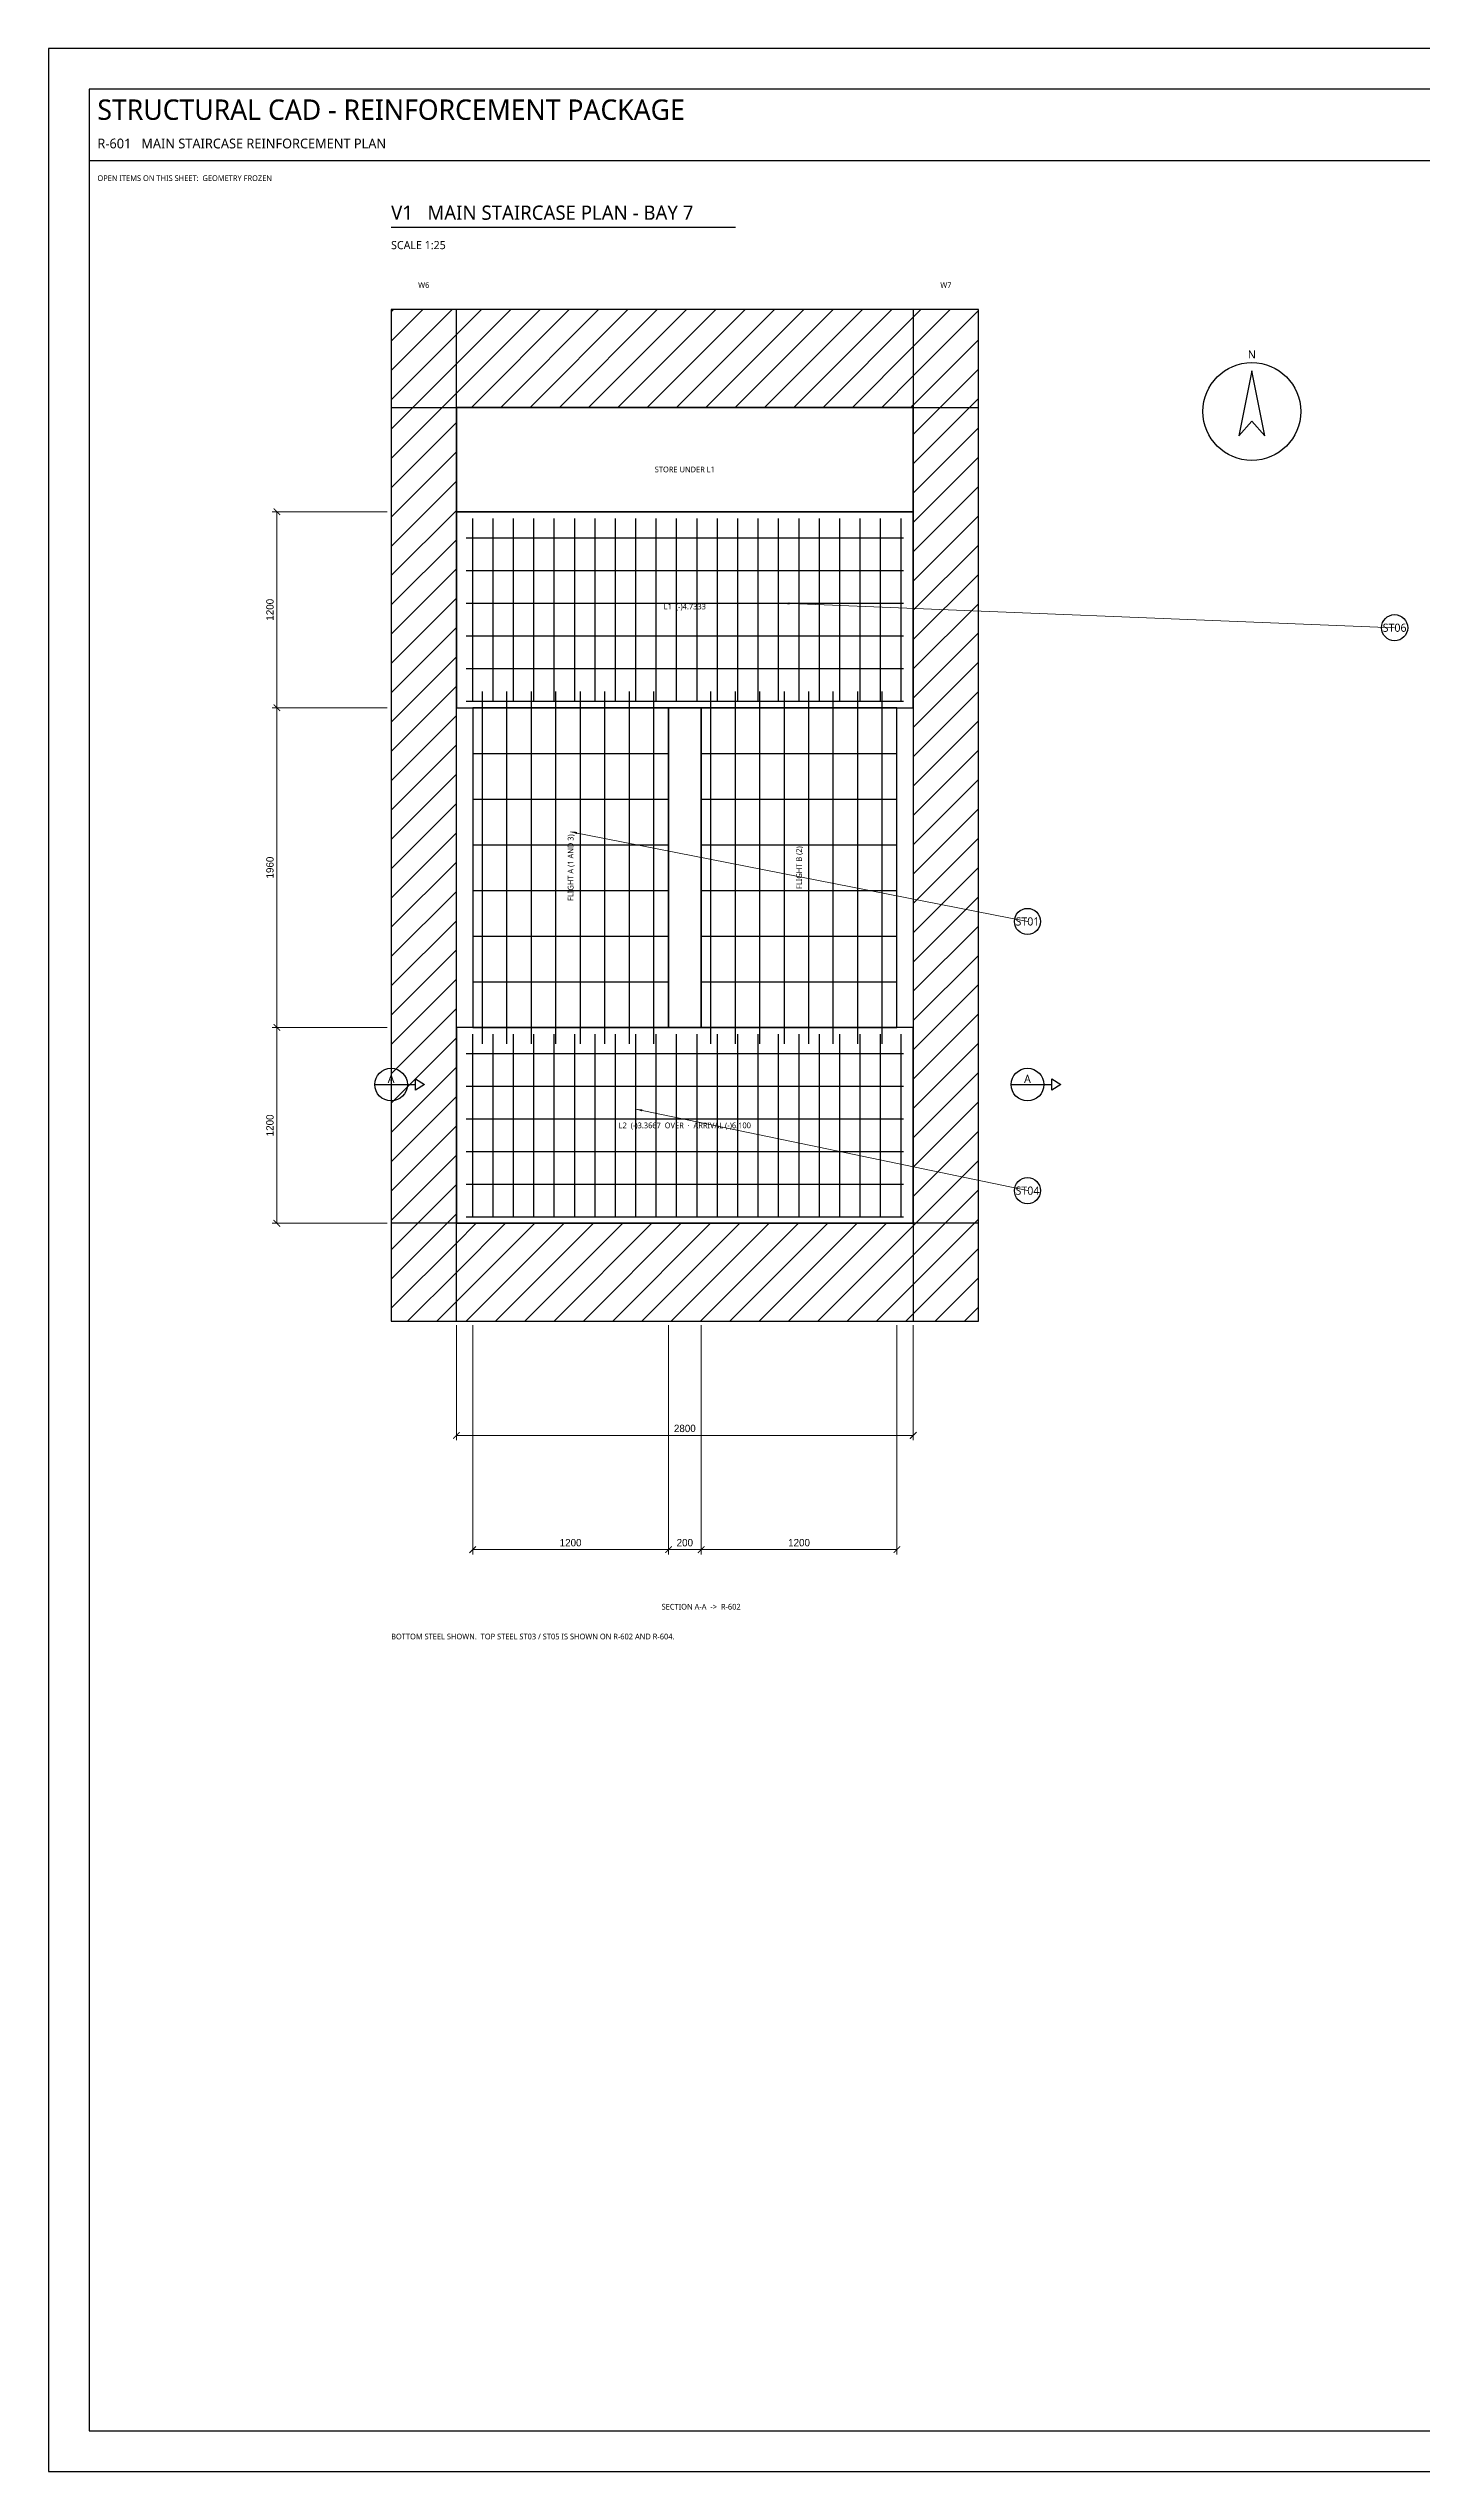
# Model space of a CAD drawing. Header units: millimetres. Extents: x 0 to 841, y 0 to 594.
# Drawn here: x 0 to 337, y 0 to 594 of the extents above; entities that cross this region are included whole.
import ezdxf
from ezdxf.enums import TextEntityAlignment as Align

# ---------------------------------------------------------------- set-up
doc = ezdxf.new("R2010")
doc.units = ezdxf.units.MM
for name, color, linetype in [('S-BLAST', 1, 'Continuous'), ('S-CALLOUT', 2, 'Continuous'), ('S-CONCRETE', 7, 'Continuous'), ('S-CONCRETE-THIN', 7, 'Continuous'), ('S-DIM', 4, 'Continuous'), ('S-HATCH', 8, 'Continuous'), ('S-HIDDEN', 8, 'Continuous'), ('S-LEVEL', 4, 'Continuous'), ('S-REBAR-DIST', 3, 'Continuous'), ('S-REBAR-MAIN', 1, 'Continuous'), ('S-SECTION', 1, 'Continuous'), ('S-TEXT', 7, 'Continuous'), ('S-TITLE', 7, 'Continuous')]:
    doc.layers.add(name, color=color, linetype=linetype)
doc.styles.add('OpenSans', font='OpenSans-Regular.ttf')
doc.dimstyles.new('SC-DIM', dxfattribs={"dimtxt": 1.8, "dimasz": 1.6, "dimexe": 1.2, "dimexo": 1, "dimgap": 0.8, "dimtad": 1, "dimdec": 0, "dimblk": 'ARCHTICK', "dimcen": 2.5, "dimclrd": 4, "dimclre": 4, "dimclrt": 4, "dimazin": 3, "dimtfac": 1, "dimtmove": 0, "dimatfit": 3, "dimlwd": 13, "dimlwe": 13})

# ---------------------------------------------------------------- blocks, each defined once
blk = doc.blocks.new('_ARCHTICK')
at = {"color": 0, "linetype": 'BYBLOCK', "const_width": 0.15}
blk.add_lwpolyline([(-0.5, -0.5), (0.5, 0.5)], dxfattribs=at)
blk = doc.blocks.new('NORTH')
at = {"layer": 'S-TITLE'}
blk.add_lwpolyline([(0, 10), (-3.2, -6), (0, -2.4), (3.2, -6), (0, 10)], close=True, dxfattribs=at)
blk.add_circle((0, 0), 12, dxfattribs=at)
blk = doc.blocks.new('BARMARK')
at = {"layer": 'S-CALLOUT'}
blk.add_circle((0, 0), 3.2, dxfattribs=at)
blk = doc.blocks.new('SECMARK')
at = {"layer": 'S-SECTION'}
blk.add_line((-4, 0), (4, 0), dxfattribs=at)
blk.add_circle((0, 0), 4, dxfattribs=at)

msp = doc.modelspace()

# ---------------------------------------------------------------- hatches: boundary and pattern name
at = {"layer": 'S-HATCH'}
h = msp.add_hatch(dxfattribs=at)
h.set_pattern_fill('ANSI31', scale=1.6)
h.paths.add_polyline_path([(84, 282), (100, 282), (100, 530), (84, 530)])
h = msp.add_hatch(dxfattribs=at)
h.set_pattern_fill('ANSI31', scale=1.6)
h.paths.add_polyline_path([(100, 506), (212, 506), (212, 530), (100, 530)])
h = msp.add_hatch(dxfattribs=at)
h.set_pattern_fill('ANSI31', scale=1.6)
h.paths.add_polyline_path([(212, 282), (228, 282), (228, 530), (212, 530)])
h = msp.add_hatch(dxfattribs=at)
h.set_pattern_fill('ANSI31', scale=1.6)
h.paths.add_polyline_path([(100, 282), (212, 282), (212, 306), (100, 306)])

# ---------------------------------------------------------------- linework, layer by layer
at = {"layer": 'S-CONCRETE'}
for points in [[(84, 282), (100, 282), (100, 530), (84, 530)], [(84, 506), (228, 506), (228, 530), (84, 530)], [(212, 282), (228, 282), (228, 530), (212, 530)], [(100, 432.4), (212, 432.4), (212, 480.4), (100, 480.4)], [(104, 354), (152, 354), (152, 432.4), (104, 432.4)], [(160, 354), (208, 354), (208, 432.4), (160, 432.4)], [(100, 306), (212, 306), (212, 354), (100, 354)], [(84, 282), (228, 282), (228, 306), (84, 306)]]:
    msp.add_lwpolyline(points, close=True, dxfattribs=at)
at = {"layer": 'S-CONCRETE-THIN'}
for p, q in [((104, 432.4), (152, 432.4)), ((160, 432.4), (208, 432.4)), ((104, 421.2), (152, 421.2)), ((160, 421.2), (208, 421.2)), ((104, 410), (152, 410)), ((160, 410), (208, 410)), ((104, 398.8), (152, 398.8)), ((160, 398.8), (208, 398.8)), ((104, 387.6), (152, 387.6)), ((160, 387.6), (208, 387.6)), ((104, 376.4), (152, 376.4)), ((160, 376.4), (208, 376.4)), ((104, 365.2), (152, 365.2)), ((160, 365.2), (208, 365.2)), ((104, 354), (152, 354)), ((160, 354), (208, 354))]:
    msp.add_line(p, q, dxfattribs=at)
msp.add_lwpolyline([(100, 480.4), (212, 480.4), (212, 506), (100, 506)], close=True, dxfattribs=at)
at = {"layer": 'S-HIDDEN'}
msp.add_lwpolyline([(152, 354), (160, 354), (160, 432.4), (152, 432.4)], close=True, dxfattribs=at)
at = {"layer": 'S-REBAR-DIST'}
for p, q in [((102.4, 474), (209.6, 474)), ((102.4, 466), (209.6, 466)), ((102.4, 458), (209.6, 458)), ((102.4, 450), (209.6, 450)), ((102.4, 442), (209.6, 442)), ((102.4, 434), (209.6, 434)), ((102.4, 347.6), (209.6, 347.6)), ((102.4, 339.6), (209.6, 339.6)), ((102.4, 331.6), (209.6, 331.6)), ((102.4, 323.6), (209.6, 323.6)), ((102.4, 315.6), (209.6, 315.6)), ((102.4, 307.6), (209.6, 307.6))]:
    msp.add_line(p, q, dxfattribs=at)
at = {"layer": 'S-REBAR-MAIN'}
for p, q in [((104, 434), (104, 478.8)), ((109, 434), (109, 478.8)), ((114, 434), (114, 478.8)), ((119, 434), (119, 478.8)), ((124, 434), (124, 478.8)), ((129, 434), (129, 478.8)), ((134, 434), (134, 478.8)), ((139, 434), (139, 478.8)), ((144, 434), (144, 478.8)), ((149, 434), (149, 478.8)), ((154, 434), (154, 478.8)), ((159, 434), (159, 478.8)), ((164, 434), (164, 478.8)), ((169, 434), (169, 478.8)), ((174, 434), (174, 478.8)), ((179, 434), (179, 478.8)), ((184, 434), (184, 478.8)), ((189, 434), (189, 478.8)), ((194, 434), (194, 478.8)), ((199, 434), (199, 478.8)), ((204, 434), (204, 478.8)), ((209, 434), (209, 478.8)), ((106.4, 350), (106.4, 436.4)), ((112.4, 350), (112.4, 436.4)), ((118.4, 350), (118.4, 436.4)), ((124.4, 350), (124.4, 436.4)), ((130.4, 350), (130.4, 436.4)), ((136.4, 350), (136.4, 436.4)), ((142.4, 350), (142.4, 436.4)), ((148.4, 350), (148.4, 436.4)), ((162.4, 350), (162.4, 436.4)), ((168.4, 350), (168.4, 436.4)), ((174.4, 350), (174.4, 436.4)), ((180.4, 350), (180.4, 436.4)), ((186.4, 350), (186.4, 436.4)), ((192.4, 350), (192.4, 436.4)), ((198.4, 350), (198.4, 436.4)), ((204.4, 350), (204.4, 436.4)), ((104, 307.6), (104, 352.4)), ((109, 307.6), (109, 352.4)), ((114, 307.6), (114, 352.4)), ((119, 307.6), (119, 352.4)), ((124, 307.6), (124, 352.4)), ((129, 307.6), (129, 352.4)), ((134, 307.6), (134, 352.4)), ((139, 307.6), (139, 352.4)), ((144, 307.6), (144, 352.4)), ((149, 307.6), (149, 352.4)), ((154, 307.6), (154, 352.4)), ((159, 307.6), (159, 352.4)), ((164, 307.6), (164, 352.4)), ((169, 307.6), (169, 352.4)), ((174, 307.6), (174, 352.4)), ((179, 307.6), (179, 352.4)), ((184, 307.6), (184, 352.4)), ((189, 307.6), (189, 352.4)), ((194, 307.6), (194, 352.4)), ((199, 307.6), (199, 352.4)), ((204, 307.6), (204, 352.4)), ((209, 307.6), (209, 352.4))]:
    msp.add_line(p, q, dxfattribs=at)
at = {"layer": 'S-SECTION'}
for p, q in [((88, 340), (90, 340)), ((244, 340), (246, 340))]:
    msp.add_line(p, q, dxfattribs=at)
for points in [[(90, 341.4), (92.2, 340), (90, 338.6)], [(246, 341.4), (248.2, 340), (246, 338.6)]]:
    msp.add_lwpolyline(points, close=True, dxfattribs=at)
at = {"layer": 'S-TITLE'}
for p, q in [((10, 566.5), (831, 566.5)), ((84, 550.2), (168.459, 550.2))]:
    msp.add_line(p, q, dxfattribs=at)
for points in [[(0, 0), (841, 0), (841, 594), (0, 594)], [(10, 10), (831, 10), (831, 584), (10, 584)]]:
    msp.add_lwpolyline(points, close=True, dxfattribs=at)

# ---------------------------------------------------------------- block references
at = {"layer": 'S-CALLOUT'}
for p in [(330, 452), (240, 380), (240, 314)]:
    msp.add_blockref('BARMARK', p, dxfattribs=at)
at = {"layer": 'S-SECTION'}
for p in [(84, 340), (240, 340)]:
    msp.add_blockref('SECMARK', p, dxfattribs=at)
at = {"layer": 'S-TITLE'}
msp.add_blockref('NORTH', (295, 505), dxfattribs=at)

# ---------------------------------------------------------------- texts
at = {"layer": 'S-BLAST', "style": 'OpenSans'}
msp.add_text('OPEN ITEMS ON THIS SHEET:  GEOMETRY FROZEN', height=1.4, dxfattribs=at).set_placement((12, 561.5))
at = {"layer": 'S-CALLOUT', "style": 'OpenSans'}
for s, p in [('ST06', (330, 452)), ('ST01', (240, 380)), ('ST04', (240, 314))]:
    msp.add_text(s, height=2, dxfattribs=at).set_placement(p, align=Align.MIDDLE_CENTER)
at = {"layer": 'S-LEVEL', "style": 'OpenSans'}
for s, p in [('L1  (-)4.7333', (156, 457.2)), ('L2  (-)3.3667  OVER  ·  ARRIVAL (-)6.100', (156, 330))]:
    msp.add_text(s, height=1.4, dxfattribs=at).set_placement(p, align=Align.MIDDLE_CENTER)
at = {"layer": 'S-SECTION', "style": 'OpenSans'}
for s, height, p in [('A', 2, (84, 341.4)), ('A', 2, (240, 341.4)), ('SECTION A-A  ->  R-602', 1.4, (160, 212))]:
    msp.add_text(s, height=height, dxfattribs=at).set_placement(p, align=Align.MIDDLE_CENTER)
at = {"layer": 'S-TEXT', "style": 'OpenSans'}
for s, height, p in [('SCALE 1:25', 2, (84, 544.8)), ('BOTTOM STEEL SHOWN.  TOP STEEL ST03 / ST05 IS SHOWN ON R-602 AND R-604.', 1.4, (84, 204))]:
    msp.add_text(s, height=height, dxfattribs=at).set_placement(p)
for s, p in [('W6', (92, 536)), ('W7', (220, 536)), ('STORE UNDER L1', (156, 490.8))]:
    msp.add_text(s, height=1.4, dxfattribs=at).set_placement(p, align=Align.MIDDLE_CENTER)
for s, p in [('FLIGHT A (1 AND 3)', (128, 393.2)), ('FLIGHT B (2)', (184, 393.2))]:
    msp.add_text(s, height=1.4, rotation=90, dxfattribs=at).set_placement(p, align=Align.MIDDLE_CENTER)
at = {"layer": 'S-TITLE', "style": 'OpenSans'}
for s, height, p in [('STRUCTURAL CAD - REINFORCEMENT PACKAGE', 5, (12, 576.5)), ('R-601   MAIN STAIRCASE REINFORCEMENT PLAN', 2.4, (12, 569.5)), ('V1   MAIN STAIRCASE PLAN - BAY 7', 3.5, (84, 552))]:
    msp.add_text(s, height=height, dxfattribs=at).set_placement(p)
msp.add_text('N', height=2, dxfattribs=at).set_placement((295, 519), align=Align.MIDDLE_CENTER)

# ---------------------------------------------------------------- dimensions: what is measured, and where the dimension line sits
at = {"layer": 'S-DIM'}
for base, p1, p2 in [((56, 432.4), (84, 432.4), (84, 480.4)), ((56, 354), (84, 354), (84, 432.4)), ((56, 306), (84, 306), (84, 354))]:
    msp.add_linear_dim(base=base, p1=p1, p2=p2, angle=90, dimstyle='SC-DIM', override={"dimlfac": 25}, dxfattribs=at).render()
for base, p1, p2 in [((100, 254), (100, 282), (212, 282)), ((104, 226), (104, 282), (152, 282)), ((152, 226), (152, 282), (160, 282)), ((160, 226), (160, 282), (208, 282))]:
    msp.add_linear_dim(base=base, p1=p1, p2=p2, dimstyle='SC-DIM', override={"dimlfac": 25}, dxfattribs=at).render()

# ---------------------------------------------------------------- leaders
at = {"layer": 'S-CALLOUT'}
for points in [[(180, 458), (330, 452)], [(128, 402), (240, 380)], [(144, 334), (240, 314)]]:
    msp.add_leader(points, dimstyle='SC-DIM', dxfattribs=at)

doc.saveas('drawing.dxf')
